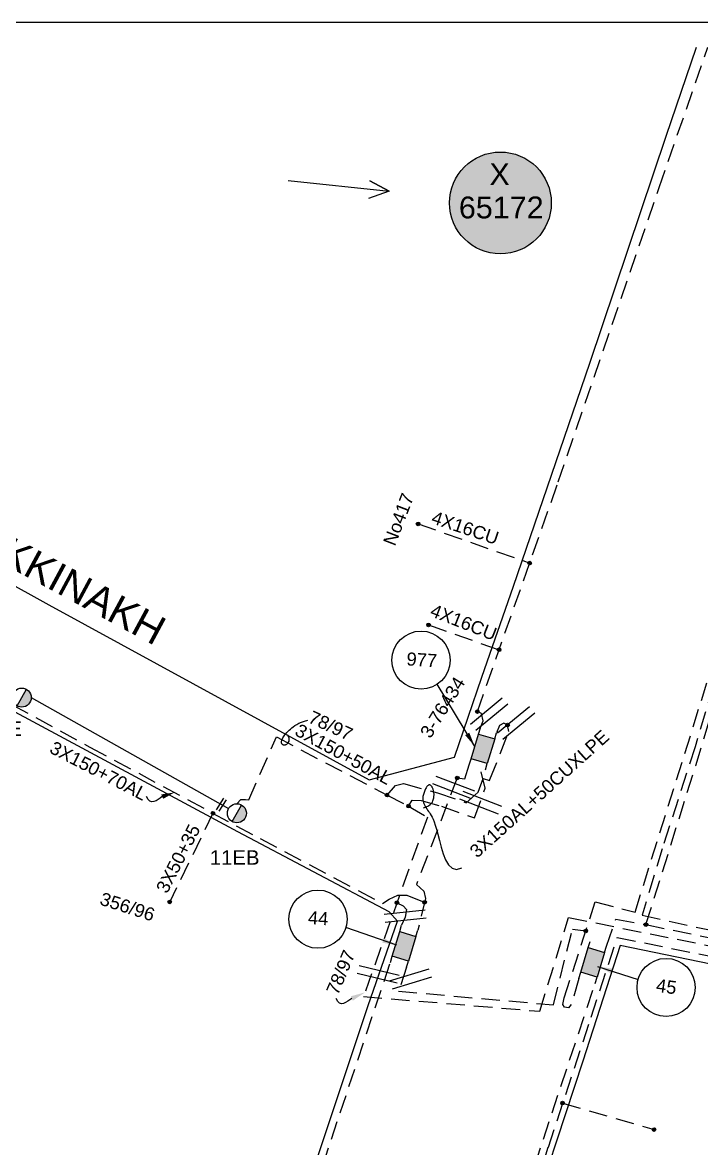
# Model space of a CAD drawing. Header units: millimetres. Extents: x 766 to 1726, y 225 to 629.
# Drawn here: x 1256.1 to 1302.8, y 528.8 to 606.2 of the extents above; entities that cross this region are included whole.
import ezdxf

# ---------------------------------------------------------------- set-up
doc = ezdxf.new("R2010")
doc.units = ezdxf.units.MM
doc.linetypes.add('DASHED', pattern=[19.05, 12.7, -6.35])
for name, color, linetype in [('Link Box 4 Διευθύνσεων', 7, 'Continuous'), ('Άγνωστα', 7, 'Continuous'), ('Γυμνά εναέρια ΧΤ (3Φ)   3x50+35CU', 7, 'Continuous'), ('Επιγραφές - Σχήματα', 7, 'Continuous'), ('Καλώδια ΧΤ   3x150+50AL', 7, 'DASHED'), ('Καλώδια ΧΤ   3x150+70AL', 7, 'DASHED'), ('Καλώδια ΧΤ   3x150AL+50XLPE', 7, 'DASHED'), ('Μηχανική τομή', 7, 'Continuous'), ('Πελάτης μέσης τάσης', 7, 'Continuous'), ('Στύλος ΦΜ', 7, 'Continuous'), ('Στύλος ΦΜ @ 1', 7, 'Continuous'), ('Συνδέσεις', 7, 'Continuous'), ('Συνεστραμμένα ΧΤ   3x70+54.6+25 AL', 7, 'SYN_LINE'), ('Τομή', 7, 'Continuous'), ('Υπόβαθρο ΔΕΗ', 7, 'Continuous'), ('Υπόγεια Καλώδια Δικτύου ΧΤ   .075', 7, 'DASHED'), ('Υπόγεια Καλώδια Δικτύου ΧΤ   .15', 7, 'DASHED'), ('Υπόγεια καλώδια Παροχών ΧΤ   4x16CU', 7, 'DASHED')]:
    doc.layers.add(name, color=color, linetype=linetype)
doc.styles.add('arial', font='arial.ttf')
doc.styles.get("Standard").update_dxf_attribs({"font": 'arial.ttf'})
doc.linetypes.add('SYN_LINE', pattern='A,0.5,-0.0001,["/\\/\\/\\/",Standard,S=0.1,R=0,X=0,Y=-0.05],-0.25', length=0.7501)
doc.dimstyles.new('ISO-25', dxfattribs={"dimtxt": 2.5, "dimasz": 2.5, "dimexe": 1.25, "dimexo": 0.625, "dimtad": 1, "dimtxsty": 'Standard', "dimcen": 2.5, "dimadec": 0, "dimazin": 0, "dimtfac": 1, "dimtmove": 0, "dimatfit": 3, "dimfxl": 1, "dimarcsym": 0})

# ---------------------------------------------------------------- blocks, each defined once
blk = doc.blocks.new('ΥΠΑΡΧΩΝ ΤΣΙΜΕΝΤΕΝΙΟΣ ΣΤΥΛΟΣ')
at = {"layer": 'Στύλος ΦΜ'}
blk.add_hatch(color=256, dxfattribs=at).paths.add_polyline_path([(-1.29, -2.28, 0.574793), (2.62, 0, 0.268822), (1.3, 2.27)])
blk.add_line((-1.29, -2.28), (1.3, 2.27), dxfattribs=at)
blk.add_circle((0, 0), 2.62, dxfattribs=at)
at = {"layer": 'Στύλος ΦΜ', "flags": 4}
for tag, p in [('ΑΡΙΘΜΟΣ', (-4.68, 8.05)), ('ΤΥΠΟΣ', (-4.91, 3.03))]:
    blk.add_attdef(tag, p, '', height=4, dxfattribs=at)
blk = doc.blocks.new('LINK BOX 4 ΑΝΑΧΩΡΗΣΕΩΝ')
at = {"layer": 'Link Box 4 Διευθύνσεων', "ltscale": 40}
blk.add_hatch(color=256, dxfattribs=at).paths.add_polyline_path([(-3.54, 0), (-3.54, -4.67), (3.54, -4.67), (3.54, 0)])
for p, q in [((-3.54, 0), (-5.33, 0)), ((5.33, 0), (3.54, 0)), ((-3.54, -4.67), (-5.33, -4.67)), ((5.33, -4.67), (3.54, -4.67))]:
    blk.add_line(p, q, dxfattribs=at)
blk.add_lwpolyline([(-3.54, -4.67), (-3.54, 0), (3.54, 0), (3.54, -4.67)], close=True, dxfattribs=at)
blk = doc.blocks.new('_ΣΥΝΔΕΣΗ')
at = {"layer": 'Συνδέσεις', "linetype": 'SYN_LINE', "ltscale": 40}
blk.add_hatch(color=256, dxfattribs=at).paths.add_polyline_path([(0.5, -0.01, 1), (-0.5, -0.01, 1)])
at = {"layer": 'Συνδέσεις'}
blk.add_circle((0, -0.01), 0.5, dxfattribs=at)
blk = doc.blocks.new('ΤΟΜΗ')
at = {"layer": 'Τομή', "ltscale": 40}
for p, q in [((-5.68, 0), (5.68, 0)), ((5.68, -2.33), (-5.68, -2.33))]:
    blk.add_line(p, q, dxfattribs=at)
blk = doc.blocks.new('ΜΗΧΑΝΙΚΗ ΤΟΜΗ')
at = {"layer": 'Μηχανική τομή', "ltscale": 40}
for p, q in [((-1.89, 0.78), (1.89, 0.78)), ((1.89, 0), (-1.89, 0))]:
    blk.add_line(p, q, dxfattribs=at)
blk = doc.blocks.new('ΠΕΛΑΤΗΣ ΜΕΣΗΣ ΤΑΣΗΣ')
at = {"layer": 'Πελάτης μέσης τάσης', "ltscale": 40, "true_color": 0x5db6e9}
blk.add_hatch(color=143, dxfattribs=at).paths.add_polyline_path([(3.5, 0, 1), (-3.5, 0, 1)])
at = {"layer": 'Πελάτης μέσης τάσης', "ltscale": 40}
blk.add_circle((0, 0), 3.5, dxfattribs=at)
at = {"layer": 'Πελάτης μέσης τάσης', "ltscale": 30, "insert": (-0.754, 2.728), "char_height": 1.5, "width": 113.58093, "attachment_point": 1}
blk.add_mtext('X', dxfattribs=at)
at = {"layer": 'Πελάτης μέσης τάσης', "ltscale": 40}
blk.add_attdef('ΑΡΙΘΜΟΣ_001', (-1.337, -1.057), '', height=1.5, dxfattribs=at)

msp = doc.modelspace()

# ---------------------------------------------------------------- linework, layer by layer
at = {"layer": 'Άγνωστα', "color": 173, "linetype": 'DASHED', "ltscale": 0.1}
msp.add_lwpolyline([(1289.47, 557.899), (1289.47, 557.899), (1289.204, 558.023), (1288.916, 557.868), (1288.718, 557.373)], dxfattribs=at)
at = {"layer": 'Άγνωστα', "color": 5, "linetype": 'DASHED', "ltscale": 0.1}
msp.add_lwpolyline([(1293.245, 531.921), (1299.535, 530.098)], dxfattribs=at)
at = {"layer": 'Γυμνά εναέρια ΧΤ (3Φ)   3x50+35CU', "color": 173, "linetype": 'DASHED', "ltscale": 0.1}
msp.add_lwpolyline([(1269.221, 551.84), (1266.246, 545.746)], dxfattribs=at)
at = {"layer": 'Επιγραφές - Σχήματα'}
msp.add_lwpolyline([(807.638, 244.256), (1540.689, 244.256), (1540.689, 606.185), (807.638, 606.185)], close=True, dxfattribs=at)
at = {"layer": 'Επιγραφές - Σχήματα', "color": 1}
msp.add_lwpolyline([(1274.389, 595.337), (1281.328, 594.586), (1280.002, 595.293), (1281.328, 594.586), (1279.913, 594.1)], dxfattribs=at)
at = {"layer": 'Επιγραφές - Σχήματα'}
for points in [[(1274.33, 557.237), (1274.39, 557.129), (1274.426, 557.031), (1274.441, 556.943), (1274.439, 556.863), (1274.424, 556.793), (1274.398, 556.732), (1274.367, 556.679), (1274.333, 556.634), (1274.299, 556.598), (1274.267, 556.57), (1274.236, 556.548), (1274.205, 556.532), (1274.176, 556.523), (1274.148, 556.518), (1274.12, 556.517), (1274.094, 556.52), (1274.068, 556.526), (1274.044, 556.535), (1274.021, 556.547), (1274, 556.562), (1273.981, 556.581), (1273.965, 556.602), (1273.951, 556.627), (1273.94, 556.655), (1273.933, 556.686), (1273.93, 556.721), (1273.931, 556.76), (1273.937, 556.802), (1273.949, 556.849), (1273.967, 556.901), (1273.992, 556.957), (1274.024, 557.018), (1274.065, 557.084), (1274.113, 557.154), (1274.168, 557.228), (1274.23, 557.305), (1274.299, 557.384), (1274.374, 557.465), (1274.456, 557.546), (1274.543, 557.627), (1274.635, 557.708), (1274.737, 557.788), (1274.851, 557.868), (1274.981, 557.946), (1275.131, 558.023), (1275.303, 558.099), (1275.503, 558.173), (1275.732, 558.247)], [(1283.691, 552.206), (1283.885, 552.281), (1284.038, 552.36), (1284.154, 552.442), (1284.239, 552.525), (1284.298, 552.608), (1284.338, 552.689), (1284.364, 552.767), (1284.38, 552.84), (1284.393, 552.907), (1284.403, 552.969), (1284.409, 553.026), (1284.413, 553.079), (1284.415, 553.13), (1284.414, 553.178), (1284.41, 553.226), (1284.405, 553.272), (1284.397, 553.319), (1284.387, 553.366), (1284.376, 553.412), (1284.363, 553.457), (1284.348, 553.501), (1284.332, 553.543), (1284.315, 553.583), (1284.297, 553.62), (1284.278, 553.653), (1284.258, 553.684), (1284.237, 553.711), (1284.216, 553.734), (1284.193, 553.753), (1284.171, 553.769), (1284.148, 553.781), (1284.125, 553.788), (1284.101, 553.791), (1284.077, 553.79), (1284.053, 553.783), (1284.028, 553.772), (1284.003, 553.755), (1283.977, 553.733), (1283.95, 553.704), (1283.923, 553.669), (1283.895, 553.628), (1283.867, 553.58), (1283.838, 553.527), (1283.81, 553.47), (1283.782, 553.408), (1283.756, 553.344), (1283.731, 553.276), (1283.707, 553.206), (1283.686, 553.135), (1283.668, 553.062), (1283.654, 552.988), (1283.645, 552.911), (1283.642, 552.833), (1283.646, 552.754), (1283.659, 552.672), (1283.68, 552.588), (1283.711, 552.503), (1283.751, 552.415), (1283.798, 552.327), (1283.852, 552.237), (1283.909, 552.148), (1283.97, 552.058), (1284.033, 551.969), (1284.096, 551.881), (1284.159, 551.792), (1284.221, 551.695), (1284.286, 551.58), (1284.353, 551.437), (1284.425, 551.257), (1284.502, 551.029), (1284.586, 550.744), (1284.677, 550.392), (1284.779, 549.972), (1284.897, 549.513), (1285.038, 549.054), (1285.209, 548.633), (1285.417, 548.288), (1285.668, 548.057), (1285.97, 547.979), (1286.328, 548.092)], [(1265.733, 552.984), (1265.598, 552.888), (1265.456, 552.789), (1265.311, 552.702), (1265.166, 552.643), (1265.025, 552.627), (1264.891, 552.667), (1264.766, 552.781), (1264.656, 552.982)], [(1278.762, 539.11), (1278.627, 539.014), (1278.485, 538.915), (1278.34, 538.829), (1278.195, 538.77), (1278.053, 538.753), (1277.919, 538.794), (1277.795, 538.907), (1277.684, 539.108)]]:
    msp.add_lwpolyline(points, dxfattribs=at)
for centre in [(1283.522, 562.362), (1276.437, 544.56), (1300.365, 539.865)]:
    msp.add_circle(centre, 2, dxfattribs=at)
for points in [[(1265.663, 553.135), (1266.569, 553.267), (1265.803, 552.832)], [(1278.692, 539.261), (1279.67, 539.528), (1278.831, 538.959)]]:
    msp.add_solid(points, dxfattribs=at)
at = {"layer": 'Καλώδια ΧΤ   3x150+50AL', "color": 85, "linetype": 'DASHED', "ltscale": 0.1}
for points in [[(1294.371, 540.484), (1293.843, 538.691), (1293.654, 538.462), (1293.386, 538.509), (1293.263, 538.703), (1293.366, 539.151), (1295.487, 545.758), (1298.231, 545.049), (1304.555, 565.219), (1310.775, 585.726)], [(1282.529, 541.253), (1281.977, 539.622), (1292.615, 538.662), (1293.923, 543.863), (1294.843, 543.752)]]:
    msp.add_lwpolyline(points, dxfattribs=at)
at = {"layer": 'Καλώδια ΧΤ   3x150+50AL', "color": 173, "ltscale": 0.1}
msp.add_lwpolyline([(1270.864, 552.492), (1271.136, 552.796), (1271.468, 552.79), (1271.679, 552.771), (1273.579, 557.084), (1281.184, 553.088)], dxfattribs=at)
at = {"layer": 'Καλώδια ΧΤ   3x150+70AL', "color": 173, "ltscale": 0.1}
msp.add_lwpolyline([(1210.657, 583.187), (1215.512, 580.698), (1215.531, 580.05), (1216.184, 580.362), (1233.166, 571.103), (1233.697, 571.276), (1233.837, 571.466), (1233.837, 571.79), (1234.277, 572.03), (1234.904, 571.802), (1235.497, 571.363), (1235.753, 571.033), (1235.766, 570.547), (1235.651, 570.153), (1240.957, 567.191), (1250.35, 562.055), (1260.76, 556.392), (1272.464, 550.096), (1280.865, 545.633), (1281.333, 545.928), (1281.935, 546.22), (1282.552, 546.204), (1283.765, 545.719)], dxfattribs=at)
at = {"layer": 'Καλώδια ΧΤ   3x150+70AL', "color": 27, "ltscale": 0.1}
msp.add_lwpolyline([(1281.184, 553.088), (1282.664, 552.332), (1283.963, 551.576), (1279.568, 539.246), (1291.683, 538.232), (1293.661, 544.677), (1316.658, 540.057), (1339.652, 535.232), (1349.964, 533.118), (1351.021, 539.199), (1351.708, 539.143), (1352.381, 539.25), (1353.165, 539.501), (1353.782, 539.853), (1360.361, 538.751), (1362.604, 538.41), (1363.265, 541.797)], dxfattribs=at)
at = {"layer": 'Καλώδια ΧΤ   3x150+70AL', "color": 85, "ltscale": 0.1}
msp.add_lwpolyline([(1296.261, 542.694), (1296.92, 544.56), (1298.978, 544.183), (1310.245, 541.869), (1321.714, 539.494), (1336.635, 536.536), (1349.569, 533.93), (1350.6, 539.661), (1351.657, 539.678), (1352.631, 539.989), (1353.442, 540.445), (1362.182, 538.997), (1362.707, 541.91)], dxfattribs=at)
at = {"layer": 'Καλώδια ΧΤ   3x150+70AL', "color": 5, "ltscale": 0.1}
msp.add_lwpolyline([(1271.512, 464.699), (1277.211, 483.714), (1278.074, 484.541), (1280.788, 493.072), (1284.022, 503.019), (1284.28, 503.713), (1287.403, 513.614), (1288.796, 517.992), (1289.907, 521.371), (1290.201, 522.211), (1292.273, 528.898), (1295.217, 537.831), (1297.008, 543.304), (1311.703, 540.335), (1336.968, 535.091), (1350.273, 532.307), (1351.543, 538.85), (1352.363, 538.841), (1353.061, 539.083), (1353.722, 539.362), (1354.393, 539.297), (1358.931, 538.499), (1363.12, 537.72), (1363.874, 541.675)], dxfattribs=at)
at = {"layer": 'Καλώδια ΧΤ   3x150AL+50XLPE', "color": 2, "linetype": 'DASHED', "ltscale": 0.1}
for points in [[(1287.392, 558.83), (1292.954, 574.612), (1299.885, 594.836), (1303.241, 604.492)], [(1287.596, 557.694), (1287.782, 558.189), (1287.68, 558.701), (1287.392, 558.83), (1287.392, 558.83)]]:
    msp.add_lwpolyline(points, dxfattribs=at)
at = {"layer": 'Καλώδια ΧΤ   3x150AL+50XLPE', "color": 30, "ltscale": 0.1}
msp.add_lwpolyline([(1308.919, 577.77), (1304.705, 564.29), (1302.359, 556.413), (1300.104, 549.403), (1298.72, 544.841), (1305.585, 543.33), (1312.389, 541.952), (1322.718, 539.767), (1333.448, 537.608), (1344.632, 535.296), (1349.328, 534.382), (1350.015, 538.965), (1357.908, 537.649), (1364.08, 536.729), (1365.076, 541.433)], dxfattribs=at)
at = {"layer": 'Καλώδια ΧΤ   3x150AL+50XLPE', "color": 173, "linetype": 'DASHED', "ltscale": 0.1}
for points in [[(1281.184, 553.088), (1281.773, 553.737), (1282.315, 553.882), (1284.659, 553.234), (1286.62, 552.564), (1287.44, 553.287), (1287.796, 554.227), (1288.229, 554.094), (1288.253, 554.155), (1289.563, 557.459), (1289.47, 557.899)], [(1286.006, 554.264), (1283.209, 546.937), (1283.719, 546.477), (1283.831, 545.992), (1283.303, 543.802)]]:
    msp.add_lwpolyline(points, dxfattribs=at)
at = {"layer": 'Καλώδια ΧΤ   3x150AL+50XLPE', "color": 173}
msp.add_lwpolyline([(1286.006, 554.264), (1286.531, 554.198), (1286.827, 555.163)], dxfattribs=at)
at = {"layer": 'Καλώδια ΧΤ   3x150AL+50XLPE', "color": 27, "linetype": 'DASHED', "ltscale": 0.1}
msp.add_lwpolyline([(1282.664, 552.332), (1282.92, 552.731), (1283.528, 552.72), (1284.924, 552.321), (1287.198, 551.525), (1287.918, 553.554), (1287.664, 554.693)], dxfattribs=at)
at = {"layer": 'Καλώδια ΧΤ   3x150AL+50XLPE', "color": 27}
msp.add_lwpolyline([(1281.865, 545.691), (1282.289, 545.468), (1282.512, 545.221), (1282.428, 544.698), (1282.186, 544.141)], dxfattribs=at)
at = {"layer": 'Καλώδια ΧΤ   3x150AL+50XLPE', "color": 85, "linetype": 'DASHED', "ltscale": 0.1}
msp.add_lwpolyline([(1270.398, 465.046), (1276.761, 484.3), (1277.421, 484.771), (1285.958, 511.218), (1289.532, 522.211), (1295.487, 540.145)], dxfattribs=at)
at = {"layer": 'Συνεστραμμένα ΧΤ   3x70+54.6+25 AL', "color": 173, "ltscale": 10}
msp.add_lwpolyline([(1256.729, 559.789), (1270.294, 552.158)], dxfattribs=at)
at = {"layer": 'Υπόβαθρο ΔΕΗ'}
for points in [[(1212.533, 604.968), (1205.966, 595.201), (1217.667, 588.579), (1242.025, 574.984), (1257.945, 566.171), (1279.953, 554.139), (1285.83, 555.698), (1287.697, 561.193), (1289.879, 567.437), (1295.114, 582.77), (1300.358, 598.379), (1302.456, 604.496)], [(1236.714, 496.05), (1219.571, 502.959), (1212.533, 480.996), (1234.453, 472.922), (1249.149, 467.55), (1257.823, 472.335), (1274.406, 522.211), (1279.896, 538.621), (1281.895, 544.426), (1281.341, 545.056), (1270.93, 550.555), (1251.931, 560.751), (1243.337, 565.429)], [(1348.819, 522.211), (1349.812, 531.944), (1337.946, 534.411), (1324.403, 537.164), (1310.563, 539.992), (1297.217, 542.74), (1294.645, 534.803), (1290.506, 522.211), (1284.77, 504.311), (1318.597, 494.608), (1344.89, 487.094), (1345.26, 487.292), (1348.777, 522.211)]]:
    msp.add_lwpolyline(points, dxfattribs=at)
at = {"layer": 'Υπόγεια Καλώδια Δικτύου ΧΤ   .075', "color": 85, "ltscale": 0.1}
msp.add_lwpolyline([(1298.978, 544.183), (1302.402, 555.124), (1305.219, 564.453), (1305.795, 566.447)], dxfattribs=at)
at = {"layer": 'Υπόγεια Καλώδια Δικτύου ΧΤ   .15', "color": 2, "ltscale": 0.1}
msp.add_lwpolyline([(1250.387, 456.232), (1252.952, 455.345), (1268.211, 501.819), (1274.955, 522.211), (1281.412, 541.592)], dxfattribs=at)
at = {"layer": 'Υπόγεια καλώδια Παροχών ΧΤ   4x16CU', "color": 2, "ltscale": 0.1}
for points in [[(1283.321, 571.729), (1290.989, 569.035)], [(1284.041, 564.781), (1288.888, 563.074)]]:
    msp.add_lwpolyline(points, dxfattribs=at)

# ---------------------------------------------------------------- block references
at = {"layer": 'Link Box 4 Διευθύνσεων', "xscale": 0.2499999999999223, "yscale": 0.2499999999999223, "zscale": 0.2499999999999223, "rotation": 253.1058111644642}
for p in [(1288.331, 556.098), (1282.916, 542.527), (1295.874, 541.42)]:
    msp.add_blockref('LINK BOX 4 ΑΝΑΧΩΡΗΣΕΩΝ', p, dxfattribs=at)
at = {"layer": 'Μηχανική τομή', "xscale": 0.2499999999999352, "yscale": 0.2499999999999352, "zscale": 0.2499999999999352, "rotation": 57.41402760509763}
msp.add_blockref('ΜΗΧΑΝΙΚΗ ΤΟΜΗ', (1269.88, 552.373), dxfattribs=at)
at = {"layer": 'Πελάτης μέσης τάσης'}
ref = msp.add_blockref('ΠΕΛΑΤΗΣ ΜΕΣΗΣ ΤΑΣΗΣ', (1288.976, 593.784), dxfattribs=at)
ref.add_attrib('ΑΡΙΘΜΟΣ_001', '65172', (1286.122, 592.724), dxfattribs={"ltscale": 40, "height": 1.5})
at = {"layer": 'Στύλος ΦΜ @ 1', "ltscale": 40}
ref = msp.add_blockref('ΥΠΑΡΧΩΝ ΤΣΙΜΕΝΤΕΝΙΟΣ ΣΤΥΛΟΣ', (1256.075, 559.789), dxfattribs=dict(at, xscale=0.25, yscale=0.25, zscale=0.25))
ref.add_attrib('ΤΥΠΟΣ', '11E', (1253.609, 557.152), dxfattribs={"layer": 'Στύλος ΦΜ', "height": 1, "flags": 4})
ref = msp.add_blockref('ΥΠΑΡΧΩΝ ΤΣΙΜΕΝΤΕΝΙΟΣ ΣΤΥΛΟΣ', (1270.864, 551.837), dxfattribs=dict(at, xscale=0.25, yscale=0.25, zscale=0.25))
ref.add_attrib('ΤΥΠΟΣ', '11EB', (1269.004, 548.299), dxfattribs={"layer": 'Στύλος ΦΜ', "height": 1, "flags": 4})
at = {"layer": 'Συνδέσεις', "xscale": 0.25, "yscale": 0.25, "zscale": 0.25}
for p in [(1283.322, 571.732), (1290.989, 569.038), (1284.042, 564.784), (1288.889, 563.077), (1287.393, 558.833), (1289.471, 557.902), (1286.007, 554.267), (1281.185, 553.091), (1269.222, 551.843), (1282.665, 552.335), (1266.247, 545.748), (1281.866, 545.694), (1283.766, 545.722), (1298.979, 544.186), (1294.844, 543.755), (1293.246, 531.924), (1299.536, 530.101)]:
    msp.add_blockref('_ΣΥΝΔΕΣΗ', p, dxfattribs=at)
at = {"layer": 'Τομή'}
for p, xscale, yscale, zscale, rotation in [((1288.385, 558.428), 0.2500000000001855, 0.2500000000001855, 0.2500000000001855, 219.5759108567605), ((1290.249, 557.822), 0.2500000000001855, 0.2500000000001855, 0.2500000000001855, 219.5759108567605), ((1285.666, 553.342), 0.2500000000002199, 0.2500000000002199, 0.2500000000002199, 159.0027642256855), ((1287.517, 552.296), 0.2500000000002199, 0.2500000000002199, 0.2500000000002199, 159.0027642256855), ((1287.517, 552.296), 0.2500000000002199, 0.2500000000002199, 0.2500000000002199, 159.0027642256855), ((1282.46, 544.477), 0.2500000000000899, 0.2500000000000899, 0.2500000000000899, 186.2416150503048), ((1280.502, 540.485), 0.25000000000018, 0.25000000000018, 0.25000000000018, 166.4300337331597), ((1282.893, 540.17), 0.2500000000000959, 0.2500000000000959, 0.2500000000000959, 196.9804971803971)]:
    msp.add_blockref('ΤΟΜΗ', p, dxfattribs=dict(at, xscale=xscale, yscale=yscale, zscale=zscale, rotation=rotation))

# ---------------------------------------------------------------- texts
at = {"layer": 'Γυμνά εναέρια ΧΤ (3Φ)   3x50+35CU', "color": 7, "insert": (1265.265, 546.676), "char_height": 0.9, "width": 84.18588, "attachment_point": 1, "rotation": 62.75368}
msp.add_mtext('3X50+35', dxfattribs=at)
at = {"layer": 'Επιγραφές - Σχήματα', "insert": (1280.885, 570.475), "char_height": 0.9, "width": 84.18588, "attachment_point": 1, "rotation": 68.9049, "style": 'arial'}
msp.add_mtext('No417', dxfattribs=at)
at = {"layer": 'Επιγραφές - Σχήματα', "insert": (1251.83, 572.829), "char_height": 2, "width": 5.71947, "attachment_point": 1, "rotation": 331.66892}
msp.add_mtext('ΚΟΚΚΙΝΑΚΗ', dxfattribs=at)
at = {"layer": 'Επιγραφές - Σχήματα', "ltscale": 40, "char_height": 0.9, "width": 47.0228, "attachment_point": 1, "style": 'arial'}
for s, insert, rotation in [('{\\fArial|b0|i0|c161|p34;977}', (1282.558, 562.905), 356.1832), ('{\\fArial|b0|i0|c161|p34;3-76434}', (1283.4, 557.399), 58.15399), ('{\\fArial|b0|i0|c161|p34;78/97}', (1276.073, 558.93), 335.214), ('{\\fArial|b0|i0|c161|p34;356/96}', (1261.653, 546.435), 342.18956), ('{\\fArial|b0|i0|c161|p34;44}', (1275.787, 545.126), 356.1832), ('{\\fArial|b0|i0|c161|p34;78/97}', (1276.971, 539.638), 66.9301), ('{\\fArial|b0|i0|c161|p34;45}', (1299.758, 540.477), 351.96213)]:
    msp.add_mtext(s, dxfattribs=dict(at, insert=insert, rotation=rotation))
at = {"layer": 'Καλώδια ΧΤ   3x150+50AL', "color": 7, "insert": (1275.204, 558.04), "char_height": 0.9, "width": 84.18588, "attachment_point": 1, "rotation": 331.4642}
msp.add_mtext('3X150+50AL', dxfattribs=at)
at = {"layer": 'Καλώδια ΧΤ   3x150+70AL', "color": 7, "insert": (1258.334, 556.842), "char_height": 0.9, "width": 84.18588, "attachment_point": 1, "rotation": 332.52947}
msp.add_mtext('3X150+70AL', dxfattribs=at)
at = {"layer": 'Καλώδια ΧΤ   3x150AL+50XLPE', "color": 7, "insert": (1286.77, 549.386), "char_height": 0.9, "width": 84.18588, "attachment_point": 1, "rotation": 42.00781}
msp.add_mtext('3X150AL+50CUXLPE', dxfattribs=at)
at = {"layer": 'Υπόγεια καλώδια Παροχών ΧΤ   4x16CU', "color": 7, "char_height": 0.9, "width": 84.18588, "attachment_point": 1}
for insert, rotation in [((1284.454, 572.643), 341.46846), ((1284.401, 566.256), 338.57076)]:
    msp.add_mtext('4X16CU', dxfattribs=dict(at, insert=insert, rotation=rotation))

# ---------------------------------------------------------------- leaders
at = {"layer": 'Επιγραφές - Σχήματα'}
for points in [[(1287.214, 556.437), (1284.636, 560.701)], [(1281.852, 542.772), (1278.355, 543.992)], [(1295.654, 541.316), (1298.442, 540.415)]]:
    msp.add_leader(points, dimstyle='ISO-25', override={"dimasz": 1, "dimgap": 0.625, "dimtad": 0}, dxfattribs=at)

doc.saveas('drawing.dxf')
